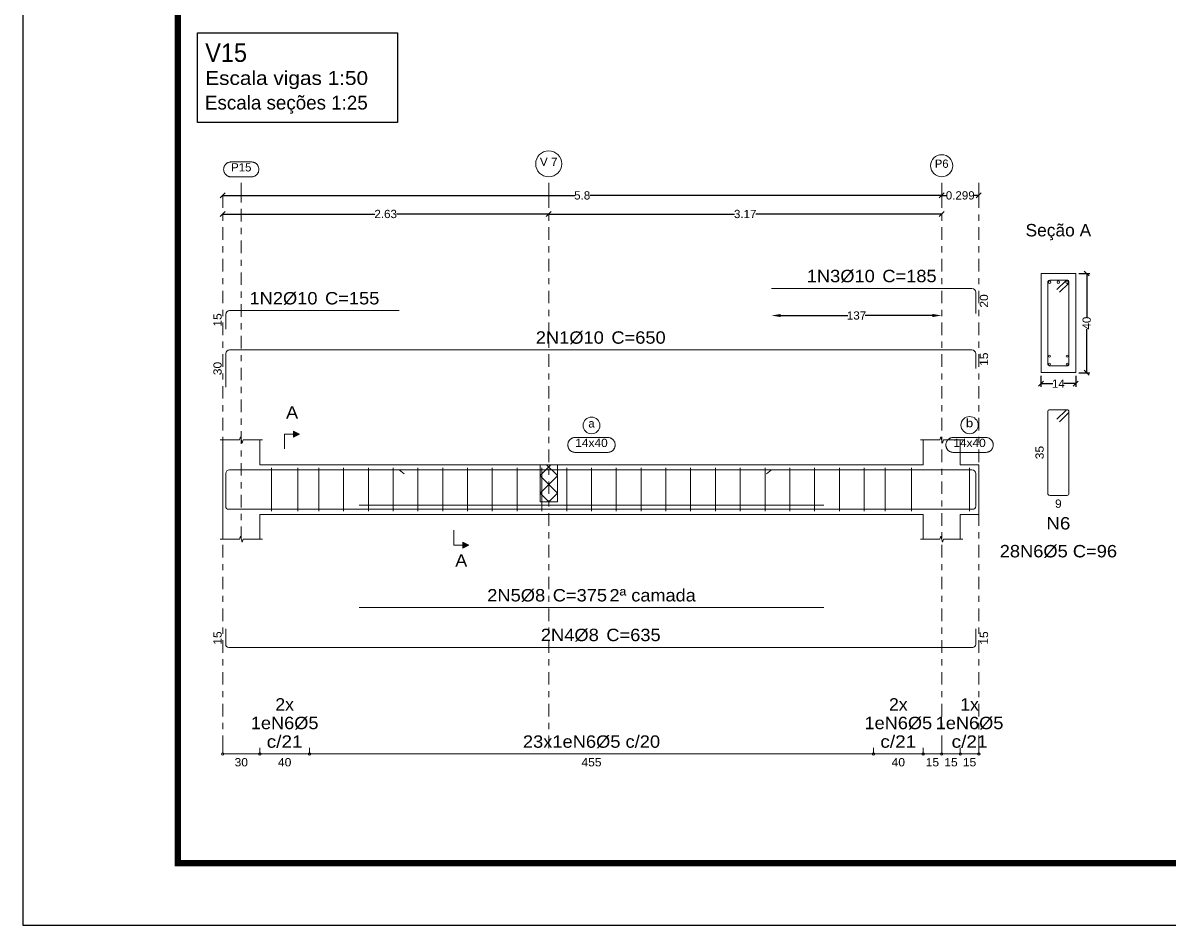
# Model space of a CAD drawing. Header units: centimetres. Extents: x 3194 to 3278, y -951 to -517.
# Drawn here: x 3194.32 to 3212.79, y -576.21 to -561.66 of the extents above; entities that cross this region are included whole.
import ezdxf
from ezdxf.enums import TextEntityAlignment as Align

# ---------------------------------------------------------------- set-up
doc = ezdxf.new("R2010")
doc.units = ezdxf.units.CM
doc.linetypes.add('CYPE_RAYAPUNTO', pattern=[0.4125, 0.2025, -0.105, 0, -0.105])
for name, color, linetype, lineweight in [('ARM_LONGITUDINAL_Ø10', 33, 'Continuous', 9), ('ARM_LONGITUDINAL_Ø8', 32, 'Continuous', 9), ('ARM_TRANSVERSAL_Ø5', 120, 'Continuous', 9), ('ELE_ARM_TRANS_TXT_EST', 7, 'Continuous', 9), ('ELE_CONT_NOS', 7, 'Continuous', 9), ('ELE_CONT_VIG_CONCRETO', 7, 'Continuous', 9), ('ELE_COT_COMPRIMENTO_PROJETADO', 8, 'Continuous', 0), ('ELE_COT_COT_ANCORAGENS', 8, 'Continuous', 0), ('ELE_COT_COT_ARM', 8, 'Continuous', 0), ('ELE_COT_COT_EST', 8, 'Continuous', 0), ('ELE_COT_COT_LIN_APOIOS', 8, 'CYPE_RAYAPUNTO', 0), ('ELE_COT_TEXTOS_ESTRIBOS', 8, 'Continuous', 0), ('ELE_REF_COT_LIN_AUX_COTA', 8, 'CYPE_RAYAPUNTO', 9), ('ELE_REF_LINHAS_MARCAS_PLANTA', 8, 'Continuous', 9), ('ELE_REF_MARCAS_PLANTA', 8, 'Continuous', 9), ('ELE_REF_REF_ESCALA', 3, 'Continuous', 9), ('ELE_REF_REF_NOME', 8, 'Continuous', 9), ('ELE_REF_REF_REFERENCIA', 8, 'Continuous', 9), ('ELE_REF_TEXTO_REF_NOME', 8, 'Continuous', 9), ('ELE_REF_TEXTO_REF_REFERENCIA', 8, 'Continuous', 9), ('POR_ARM_LONG_ARM_TEXTOS', 7, 'Continuous', 9), ('POR_ARM_LONG_TXT_COMP', 7, 'Continuous', 9), ('POR_ARM_LONG_TXT_IND_LAYER_ARM_LONG', 7, 'Continuous', 9), ('SEC_CONT_VIG_CONCRETO_CORTE', 7, 'Continuous', 9), ('SEC_COTAS_SEC_DIM_VIGA', 8, 'Continuous', 0), ('SEC_COTAS_TEXTOS_DETALHE_ESTRIBOS', 8, 'Continuous', 0), ('SEC_REF_TXT_NOMES', 2, 'Continuous', 9), ('SEC_REF_TXT_POSICOES_ARM_ESTRIBOS', 7, 'Continuous', 9)]:
    doc.layers.add(name, color=color, linetype=linetype, lineweight=lineweight)
doc.layers.add('ARQ-FOLHA', color=7, linetype='Continuous')
doc.layers.add('COTA CYPE', color=31, linetype='Continuous')
doc.styles.add('CYPETXT', font='arial.ttf', dxfattribs={"height": 0.2})
doc.styles.add('CYPETXT_0.2', font='arial.ttf', dxfattribs={"height": 0.133333})
doc.dimstyles.new('cype_arrow', dxfattribs={"dimtxt": 0.18, "dimasz": 0.15, "dimexe": 0.05, "dimexo": 0.05, "dimgap": 0, "dimtad": 0, "dimdec": 4, "dimzin": 0, "dimdsep": 46, "dimtxsty": 'CYPETXT_0.2', "dimcen": 0.09, "dimadec": 0, "dimazin": 0, "dimtfac": 1, "dimtdec": 4, "dimtofl": 0, "dimtmove": 2, "dimatfit": 3, "dimfxl": 1, "dimtolj": 1, "dimtzin": 0, "dimarcsym": 0})
doc.dimstyles.new('cype_oblique', dxfattribs={"dimtxt": 0.18, "dimasz": 0.18, "dimexe": 0.05, "dimexo": 0.05, "dimgap": 0, "dimtad": 0, "dimdec": 4, "dimzin": 0, "dimdsep": 46, "dimtxsty": 'CYPETXT_0.2', "dimblk": 'OBLIQUE', "dimtsz": 0.04, "dimcen": 0.09, "dimadec": 0, "dimazin": 0, "dimtfac": 1, "dimtdec": 4, "dimtofl": 0, "dimtmove": 2, "dimatfit": 3, "dimfxl": 1, "dimtolj": 1, "dimtzin": 0, "dimarcsym": 0})

# ---------------------------------------------------------------- blocks, each defined once
blk = doc.blocks.new('FOLHA A1')
at = {"layer": 'ARQ-FOLHA'}
for p, q in [((0, 0), (0, -594)), ((0, -594), (841, -594))]:
    blk.add_line(p, q, dxfattribs=at)
at = {"layer": 'ARQ-FOLHA', "const_width": 1}
blk.add_lwpolyline([(25, -10), (25, -584), (831, -584), (831, -10), (25, -10)], dxfattribs=at)
blk = doc.blocks.new('*D1287')
at = {"layer": 'Defpoints', "color": 0, "transparency": 16777216}
for p in [(3210.744, -567.303), (3211.304, -567.303), (3211.304, -567.48)]:
    blk.add_point(p, dxfattribs=at)
at = {"layer": 'SEC_COTAS_SEC_DIM_VIGA', "color": 0, "lineweight": -2, "transparency": 16777216}
for p, q in [((3210.744, -567.353), (3210.744, -567.53)), ((3211.304, -567.353), (3211.304, -567.53)), ((3210.704, -567.52), (3210.784, -567.44)), ((3210.744, -567.48), (3210.935, -567.48)), ((3211.304, -567.48), (3211.113, -567.48)), ((3211.264, -567.52), (3211.344, -567.44))]:
    blk.add_line(p, q, dxfattribs=at)
at = {"layer": 'SEC_COTAS_SEC_DIM_VIGA', "color": 0, "transparency": 16777216, "insert": (3211.024, -567.48), "char_height": 0.1333, "attachment_point": 5, "style": 'CYPETXT_0.2'}
blk.add_mtext('\\A1;14', dxfattribs=at)
blk = doc.blocks.new('_OBLIQUE')
at = {"color": 0, "linetype": 'ByBlock'}
blk.add_line((-0.5, -0.5), (0.5, 0.5), dxfattribs=at)
blk = doc.blocks.new('*D1288')
at = {"layer": 'Defpoints', "color": 0, "transparency": 16777216}
for p in [(3211.304, -565.703), (3211.481, -565.703), (3211.304, -567.303)]:
    blk.add_point(p, dxfattribs=at)
at = {"layer": 'SEC_COTAS_SEC_DIM_VIGA', "color": 0, "lineweight": -2, "transparency": 16777216}
for p, q in [((3211.354, -565.703), (3211.531, -565.703)), ((3211.521, -565.743), (3211.441, -565.663)), ((3211.481, -565.703), (3211.481, -566.405)), ((3211.481, -567.303), (3211.481, -566.601)), ((3211.354, -567.303), (3211.531, -567.303)), ((3211.521, -567.343), (3211.441, -567.263))]:
    blk.add_line(p, q, dxfattribs=at)
at = {"layer": 'SEC_COTAS_SEC_DIM_VIGA', "color": 0, "transparency": 16777216, "insert": (3211.481, -566.503), "char_height": 0.1333, "attachment_point": 5, "rotation": 90, "style": 'CYPETXT_0.2'}
blk.add_mtext('\\A1;40', dxfattribs=at)
blk = doc.blocks.new('*D1289')
at = {"layer": 'Defpoints', "color": 0, "transparency": 16777216}
for p in [(3197.542, -564.744), (3197.542, -564.744), (3202.802, -564.744)]:
    blk.add_point(p, dxfattribs=at)
at = {"layer": 'ELE_COT_COMPRIMENTO_PROJETADO', "color": 0, "lineweight": -2, "transparency": 16777216}
for p, q in [((3197.502, -564.784), (3197.582, -564.704)), ((3197.542, -564.744), (3199.998, -564.744)), ((3202.802, -564.744), (3200.346, -564.744)), ((3202.762, -564.784), (3202.842, -564.704))]:
    blk.add_line(p, q, dxfattribs=at)
at = {"layer": 'ELE_COT_COMPRIMENTO_PROJETADO', "color": 0, "transparency": 16777216, "insert": (3200.172, -564.744), "char_height": 0.1333, "attachment_point": 5, "style": 'CYPETXT_0.2'}
blk.add_mtext('\\A1;2.63', dxfattribs=at)
blk = doc.blocks.new('*D1290')
at = {"layer": 'Defpoints', "color": 0, "transparency": 16777216}
for p in [(3202.802, -564.744), (3202.802, -564.744), (3209.142, -564.744)]:
    blk.add_point(p, dxfattribs=at)
at = {"layer": 'ELE_COT_COMPRIMENTO_PROJETADO', "color": 0, "lineweight": -2, "transparency": 16777216}
for p, q in [((3202.762, -564.784), (3202.842, -564.704)), ((3202.802, -564.744), (3205.799, -564.744)), ((3209.142, -564.744), (3206.145, -564.744)), ((3209.102, -564.784), (3209.182, -564.704))]:
    blk.add_line(p, q, dxfattribs=at)
at = {"layer": 'ELE_COT_COMPRIMENTO_PROJETADO', "color": 0, "transparency": 16777216, "insert": (3205.972, -564.744), "char_height": 0.1333, "attachment_point": 5, "style": 'CYPETXT_0.2'}
blk.add_mtext('\\A1;3.17', dxfattribs=at)
blk = doc.blocks.new('*D1291')
at = {"layer": 'Defpoints', "color": 0, "transparency": 16777216}
for p in [(3197.542, -564.444), (3197.542, -564.444), (3209.142, -564.444)]:
    blk.add_point(p, dxfattribs=at)
at = {"layer": 'ELE_COT_COMPRIMENTO_PROJETADO', "color": 0, "lineweight": -2, "transparency": 16777216}
for p, q in [((3197.502, -564.484), (3197.582, -564.404)), ((3209.102, -564.484), (3209.182, -564.404)), ((3197.542, -564.444), (3203.221, -564.444)), ((3209.142, -564.444), (3203.464, -564.444))]:
    blk.add_line(p, q, dxfattribs=at)
at = {"layer": 'ELE_COT_COMPRIMENTO_PROJETADO', "color": 0, "transparency": 16777216, "insert": (3203.342, -564.444), "char_height": 0.1333, "attachment_point": 5, "style": 'CYPETXT_0.2'}
blk.add_mtext('\\A1;5.8', dxfattribs=at)
blk = doc.blocks.new('*D1292')
at = {"layer": 'Defpoints', "color": 0, "transparency": 16777216}
for p in [(3209.142, -564.444), (3209.142, -564.444), (3209.74, -564.444)]:
    blk.add_point(p, dxfattribs=at)
at = {"layer": 'ELE_COT_COMPRIMENTO_PROJETADO', "color": 0, "lineweight": -2, "transparency": 16777216}
for p, q in [((3209.102, -564.484), (3209.182, -564.404)), ((3209.7, -564.484), (3209.78, -564.404)), ((3209.142, -564.444), (3209.216, -564.444)), ((3209.74, -564.444), (3209.666, -564.444))]:
    blk.add_line(p, q, dxfattribs=at)
at = {"layer": 'ELE_COT_COMPRIMENTO_PROJETADO', "color": 0, "transparency": 16777216, "insert": (3209.441, -564.444), "char_height": 0.1333, "attachment_point": 5, "style": 'CYPETXT_0.2'}
blk.add_mtext('\\A1;0.299', dxfattribs=at)
blk = doc.blocks.new('*D1293')
at = {"layer": 'Defpoints', "color": 0, "transparency": 16777216}
for p in [(3206.395, -566.381), (3209.142, -566.381), (3209.142, -566.381)]:
    blk.add_point(p, dxfattribs=at)
at = {"layer": 'ELE_COT_COT_ARM', "color": 0, "lineweight": -2, "transparency": 16777216}
for p, q in [((3206.545, -566.381), (3207.627, -566.381)), ((3208.992, -566.381), (3207.909, -566.381))]:
    blk.add_line(p, q, dxfattribs=at)
at = {"layer": 'ELE_COT_COT_ARM', "color": 0, "transparency": 16777216}
for points in [[(3206.545, -566.356), (3206.545, -566.406), (3206.395, -566.381)], [(3208.992, -566.356), (3208.992, -566.406), (3209.142, -566.381)]]:
    blk.add_solid(points, dxfattribs=at)
at = {"layer": 'ELE_COT_COT_ARM', "color": 0, "transparency": 16777216, "insert": (3207.768, -566.381), "char_height": 0.1333, "attachment_point": 5, "style": 'CYPETXT_0.2'}
blk.add_mtext('\\A1;137', dxfattribs=at)

msp = doc.modelspace()

# ---------------------------------------------------------------- hatches: boundary and pattern name
at = {"layer": 'ELE_REF_LINHAS_MARCAS_PLANTA'}
for points in [[(3198.68615, -568.34142), (3198.68615, -568.24542), (3198.78215, -568.29342)], [(3201.41515, -570.03542), (3201.41515, -570.13142), (3201.51115, -570.08342)]]:
    msp.add_hatch(color=256, dxfattribs=at).paths.add_polyline_path(points)

# ---------------------------------------------------------------- linework, layer by layer
at = {"layer": 'ARM_LONGITUDINAL_Ø10'}
for p, q in [((3200.39215, -568.87042), (3200.46999, -568.9332)), ((3206.39465, -568.87042), (3206.31585, -568.93199))]:
    msp.add_line(p, q, dxfattribs=at)
for points in [[(3206.39465, -565.94393), (3209.63015, -565.94393), (3209.65311, -565.9485), (3209.67257, -565.96151), (3209.68558, -565.98097), (3209.69015, -566.00393), (3209.69015, -566.34843)], [(3197.59215, -566.60227), (3197.59215, -566.36227), (3197.59671, -566.33931), (3197.60972, -566.31985), (3197.62919, -566.30684), (3197.65215, -566.30227), (3200.39215, -566.30227)], [(3197.59215, -567.53584), (3197.59215, -566.99584), (3197.59671, -566.97288), (3197.60972, -566.95342), (3197.62919, -566.94041), (3197.65215, -566.93584), (3209.63015, -566.93584), (3209.65311, -566.94041), (3209.67257, -566.95342), (3209.68558, -566.97288), (3209.69015, -566.99584), (3209.69015, -567.23584)], [(3197.59215, -569.47042), (3197.59215, -568.93042), (3197.59671, -568.90746), (3197.60972, -568.88799), (3197.62919, -568.87499), (3197.65215, -568.87042), (3209.63015, -568.87042), (3209.65311, -568.87499), (3209.67257, -568.88799), (3209.68558, -568.90746), (3209.69015, -568.93042), (3209.69015, -569.17042)], [(3197.59215, -569.17042), (3197.59215, -568.93042), (3197.59671, -568.90746), (3197.60972, -568.88799), (3197.62919, -568.87499), (3197.65215, -568.87042), (3200.39215, -568.87042)], [(3206.39465, -568.87042), (3209.63015, -568.87042), (3209.65311, -568.87499), (3209.67257, -568.88799), (3209.68558, -568.90746), (3209.69015, -568.93042), (3209.69015, -569.27492)]]:
    msp.add_lwpolyline(points, dxfattribs=at)
for centre in [(3210.88416, -565.84262), (3211.02416, -565.84262), (3211.16416, -565.84262)]:
    msp.add_circle(centre, 0.02, dxfattribs=at)
at = {"layer": 'ARM_LONGITUDINAL_Ø8'}
for points in [[(3209.69015, -569.20642), (3209.69015, -569.45842), (3209.68649, -569.47679), (3209.67609, -569.49236), (3209.66052, -569.50277), (3209.64215, -569.50642), (3197.64015, -569.50642), (3197.62178, -569.50277), (3197.60621, -569.49236), (3197.5958, -569.47679), (3197.59215, -569.45842), (3197.59215, -569.20642)], [(3199.74215, -569.44042), (3207.24215, -569.44042)], [(3199.74215, -571.093), (3207.24215, -571.093)], [(3209.69015, -571.433), (3209.69015, -571.685), (3209.68649, -571.70336), (3209.67609, -571.71894), (3209.66052, -571.72934), (3209.64215, -571.733), (3197.64015, -571.733), (3197.62178, -571.72934), (3197.60621, -571.71894), (3197.5958, -571.70336), (3197.59215, -571.685), (3197.59215, -571.433)]]:
    msp.add_lwpolyline(points, dxfattribs=at)
for centre in [(3210.88016, -567.03462), (3210.88016, -567.16662), (3211.16816, -567.03462), (3211.16816, -567.16662)]:
    msp.add_circle(centre, 0.016, dxfattribs=at)
at = {"layer": 'ARM_TRANSVERSAL_Ø5'}
for p, q in [((3198.33215, -568.83842), (3198.33215, -569.53842)), ((3198.75215, -568.83842), (3198.75215, -569.53842)), ((3199.09215, -568.83842), (3199.09215, -569.53842)), ((3199.49215, -568.83842), (3199.49215, -569.53842)), ((3199.89215, -568.83842), (3199.89215, -569.53842)), ((3200.29215, -568.83842), (3200.29215, -569.53842)), ((3200.69215, -568.83842), (3200.69215, -569.53842)), ((3201.09215, -568.83842), (3201.09215, -569.53842)), ((3201.49215, -568.83842), (3201.49215, -569.53842)), ((3201.89215, -568.83842), (3201.89215, -569.53842)), ((3202.29215, -568.83842), (3202.29215, -569.53842)), ((3202.69215, -568.83842), (3202.69215, -569.53842)), ((3203.09215, -568.83842), (3203.09215, -569.53842)), ((3203.49215, -568.83842), (3203.49215, -569.53842)), ((3203.89215, -568.83842), (3203.89215, -569.53842)), ((3204.29215, -568.83842), (3204.29215, -569.53842)), ((3204.69215, -568.83842), (3204.69215, -569.53842)), ((3205.09215, -568.83842), (3205.09215, -569.53842)), ((3205.49215, -568.83842), (3205.49215, -569.53842)), ((3205.89215, -568.83842), (3205.89215, -569.53842)), ((3206.29215, -568.83842), (3206.29215, -569.53842)), ((3206.69215, -568.83842), (3206.69215, -569.53842)), ((3207.09215, -568.83842), (3207.09215, -569.53842)), ((3207.49215, -568.83842), (3207.49215, -569.53842)), ((3207.89215, -568.83842), (3207.89215, -569.53842)), ((3208.23215, -568.83842), (3208.23215, -569.53842)), ((3208.65215, -568.83842), (3208.65215, -569.53842)), ((3209.59115, -568.83842), (3209.59115, -569.53842))]:
    msp.add_line(p, q, dxfattribs=at)
for points in [[(3211.04396, -566.00526), (3211.18538, -565.86384), (3211.18911, -565.85929), (3211.19188, -565.8541), (3211.19359, -565.84848), (3211.19416, -565.84262), (3211.19359, -565.83677), (3211.19188, -565.83114), (3211.18911, -565.82596), (3211.18538, -565.82141), (3211.18083, -565.81768), (3211.17564, -565.81491), (3211.17002, -565.8132), (3211.16416, -565.81262), (3210.88416, -565.81262), (3210.87268, -565.81491), (3210.86295, -565.82141), (3210.85645, -565.83114), (3210.85416, -565.84262), (3210.85416, -567.16262), (3210.85645, -567.1741), (3210.86295, -567.18384), (3210.87268, -567.19034), (3210.88416, -567.19262), (3211.16416, -567.19262), (3211.17564, -567.19034), (3211.18538, -567.18384), (3211.19188, -567.1741), (3211.19416, -567.16262), (3211.19416, -565.84262), (3211.19359, -565.83677), (3211.19188, -565.83114), (3211.18911, -565.82596), (3211.18538, -565.82141), (3211.18083, -565.81768), (3211.17564, -565.81491), (3211.17002, -565.8132), (3211.16416, -565.81262), (3211.15947, -565.81299), (3211.15489, -565.81409), (3211.15054, -565.81589), (3211.14653, -565.81835), (3211.14295, -565.82141), (3211.00153, -565.96283)], [(3211.04396, -568.09459), (3211.18538, -567.95317), (3211.18911, -567.94862), (3211.19188, -567.94344), (3211.19359, -567.93781), (3211.19416, -567.93196), (3211.19359, -567.9261), (3211.19188, -567.92048), (3211.18911, -567.91529), (3211.18538, -567.91074), (3211.18083, -567.90701), (3211.17564, -567.90424), (3211.17002, -567.90253), (3211.16416, -567.90196), (3210.88416, -567.90196), (3210.87268, -567.90424), (3210.86295, -567.91074), (3210.85645, -567.92048), (3210.85416, -567.93196), (3210.85416, -569.25196), (3210.85645, -569.26344), (3210.86295, -569.27317), (3210.87268, -569.27967), (3210.88416, -569.28196), (3211.16416, -569.28196), (3211.17564, -569.27967), (3211.18538, -569.27317), (3211.19188, -569.26344), (3211.19416, -569.25196), (3211.19416, -567.93196), (3211.19359, -567.9261), (3211.19188, -567.92048), (3211.18911, -567.91529), (3211.18538, -567.91074), (3211.18083, -567.90701), (3211.17564, -567.90424), (3211.17002, -567.90253), (3211.16416, -567.90196), (3211.15947, -567.90233), (3211.15489, -567.90342), (3211.15054, -567.90523), (3211.14653, -567.90769), (3211.14295, -567.91074), (3211.00153, -568.05216)]]:
    msp.add_lwpolyline(points, dxfattribs=at)
at = {"layer": 'COTA CYPE'}
msp.add_lwpolyline([(3197.13585, -561.8236), (3200.36225, -561.8236), (3200.36225, -563.26707), (3197.13585, -563.26707)], close=True, dxfattribs=at)
at = {"layer": 'ELE_CONT_NOS'}
for p, q in [((3197.54215, -568.78842), (3197.54215, -568.38842)), ((3198.14215, -568.78842), (3198.14215, -568.38842)), ((3208.84215, -568.78842), (3208.84215, -568.38842)), ((3209.44215, -568.78842), (3209.44215, -568.38842)), ((3197.54215, -569.58842), (3197.54215, -569.98842)), ((3198.14215, -569.58842), (3198.14215, -569.98842)), ((3208.84215, -569.58842), (3208.84215, -569.98842)), ((3209.44215, -569.58842), (3209.44215, -569.98842))]:
    msp.add_line(p, q, dxfattribs=at)
at = {"layer": 'ELE_CONT_NOS', "lineweight": 0}
for p, q in [((3202.66215, -568.96273), (3202.83646, -568.78842)), ((3202.94215, -568.96273), (3202.76783, -568.78842)), ((3202.66215, -569.24558), (3202.94215, -568.96558)), ((3202.94215, -569.24558), (3202.66215, -568.96558)), ((3202.80215, -569.38842), (3202.66215, -569.24842)), ((3202.80215, -569.38842), (3202.94215, -569.24842))]:
    msp.add_line(p, q, dxfattribs=at)
at = {"layer": 'ELE_CONT_NOS'}
for points in [[(3197.50215, -568.38842), (3197.81215, -568.38842), (3197.82715, -568.33842), (3197.85715, -568.43842), (3197.87215, -568.38842), (3198.18215, -568.38842)], [(3208.80215, -568.38842), (3209.11215, -568.38842), (3209.12715, -568.33842), (3209.15715, -568.43842), (3209.17215, -568.38842), (3209.48215, -568.38842)], [(3197.54215, -568.78842), (3197.54215, -569.58842)], [(3197.50215, -569.98842), (3197.81215, -569.98842), (3197.82715, -569.93842), (3197.85715, -570.03842), (3197.87215, -569.98842), (3198.18215, -569.98842)], [(3208.80215, -569.98842), (3209.11215, -569.98842), (3209.12715, -569.93842), (3209.15715, -570.03842), (3209.17215, -569.98842), (3209.48215, -569.98842)]]:
    msp.add_lwpolyline(points, dxfattribs=at)
at = {"layer": 'ELE_CONT_NOS', "lineweight": 0}
msp.add_lwpolyline([(3202.66215, -568.78842), (3202.66215, -569.38842), (3202.94215, -569.38842), (3202.94215, -568.78842), (3202.66215, -568.78842)], close=True, dxfattribs=at)
at = {"layer": 'ELE_CONT_VIG_CONCRETO'}
for p, q in [((3198.14215, -568.78842), (3202.80215, -568.78842)), ((3202.80215, -568.78842), (3208.84215, -568.78842)), ((3209.44215, -568.78842), (3209.74015, -568.78842)), ((3198.14215, -569.58842), (3202.80215, -569.58842)), ((3202.80215, -569.58842), (3208.84215, -569.58842))]:
    msp.add_line(p, q, dxfattribs=at)
msp.add_lwpolyline([(3209.44215, -569.58842), (3209.74015, -569.58842), (3209.74015, -568.78842)], dxfattribs=at)
at = {"layer": 'ELE_COT_COT_EST'}
for p, q in [((3197.54215, -573.453), (3197.54215, -573.353)), ((3198.14215, -573.453), (3198.14215, -573.353)), ((3198.94215, -573.453), (3198.94215, -573.353)), ((3208.04215, -573.453), (3208.04215, -573.353)), ((3208.84215, -573.453), (3208.84215, -573.353)), ((3209.14215, -573.453), (3209.14215, -573.353)), ((3209.44215, -573.453), (3209.44215, -573.353))]:
    msp.add_line(p, q, dxfattribs=at)
for points in [[(3197.54215, -573.453), (3198.14215, -573.453), (3198.14215, -573.353)], [(3198.14215, -573.453), (3198.94215, -573.453), (3198.94215, -573.353)], [(3198.94215, -573.453), (3208.04215, -573.453), (3208.04215, -573.353)], [(3208.04215, -573.453), (3208.84215, -573.453), (3208.84215, -573.353)], [(3208.84215, -573.453), (3209.14215, -573.453), (3209.14215, -573.353)], [(3209.14215, -573.453), (3209.44215, -573.453), (3209.44215, -573.353)], [(3209.44215, -573.453), (3209.74015, -573.453), (3209.74015, -573.353)]]:
    msp.add_lwpolyline(points, dxfattribs=at)
for centre in [(3197.54215, -573.453), (3198.14215, -573.453), (3198.14215, -573.453), (3198.94215, -573.453), (3198.94215, -573.453), (3208.04215, -573.453), (3208.04215, -573.453), (3208.84215, -573.453), (3208.84215, -573.453), (3209.14215, -573.453), (3209.14215, -573.453), (3209.44215, -573.453), (3209.44215, -573.453), (3209.74015, -573.453)]:
    msp.add_circle(centre, 0.02, dxfattribs=at)
at = {"layer": 'ELE_COT_COT_LIN_APOIOS'}
for p, q in [((3197.54215, -564.44393), (3197.54215, -573.453)), ((3197.54215, -564.44393), (3197.54215, -573.453)), ((3202.80215, -564.44393), (3202.80215, -573.453)), ((3209.14215, -564.44393), (3209.14215, -573.453)), ((3209.14215, -564.44393), (3209.14215, -573.453)), ((3209.74015, -564.44393), (3209.74015, -573.453))]:
    msp.add_line(p, q, dxfattribs=at)
at = {"layer": 'ELE_REF_COT_LIN_AUX_COTA'}
for p, q in [((3197.84215, -564.44393), (3197.84215, -564.14393)), ((3202.80215, -564.44393), (3202.80215, -564.14393)), ((3209.14215, -564.44393), (3209.14215, -564.14393)), ((3209.74015, -564.44393), (3209.74015, -564.14393)), ((3197.84215, -569.98842), (3197.84215, -564.44393))]:
    msp.add_line(p, q, dxfattribs=at)
at = {"layer": 'ELE_REF_LINHAS_MARCAS_PLANTA'}
for p, q in [((3198.54215, -568.29342), (3198.54215, -568.53342)), ((3198.54215, -568.29342), (3198.68615, -568.29342)), ((3201.27115, -570.08342), (3201.27115, -569.84342)), ((3201.27115, -570.08342), (3201.41515, -570.08342))]:
    msp.add_line(p, q, dxfattribs=at)
for points in [[(3198.68615, -568.34142), (3198.68615, -568.24542), (3198.78215, -568.29342)], [(3201.41515, -570.03542), (3201.41515, -570.13142), (3201.51115, -570.08342)]]:
    msp.add_lwpolyline(points, close=True, dxfattribs=at)
at = {"layer": 'ELE_REF_REF_NOME'}
for points in [[(3203.75415, -568.34842), (3203.76216, -568.34869), (3203.77014, -568.34949), (3203.77805, -568.35083), (3203.78585, -568.35268), (3203.79351, -568.35506), (3203.80099, -568.35794), (3203.80827, -568.36132), (3203.8153, -568.36517), (3203.82206, -568.36949), (3203.82852, -568.37425), (3203.83464, -568.37942), (3203.84041, -568.385), (3203.84579, -568.39095), (3203.85076, -568.39724), (3203.85529, -568.40385), (3203.85938, -568.41075), (3203.863, -568.41791), (3203.86613, -568.42529), (3203.86876, -568.43287), (3203.87088, -568.4406), (3203.87248, -568.44846), (3203.87354, -568.45641), (3203.87408, -568.46441), (3203.87408, -568.47243), (3203.87354, -568.48043), (3203.87248, -568.48838), (3203.87088, -568.49624), (3203.86876, -568.50397), (3203.86613, -568.51155), (3203.863, -568.51893), (3203.85938, -568.52609), (3203.85529, -568.53299), (3203.85076, -568.5396), (3203.84579, -568.5459), (3203.84041, -568.55184), (3203.83464, -568.55742), (3203.82852, -568.5626), (3203.82206, -568.56735), (3203.8153, -568.57167), (3203.80827, -568.57552), (3203.80099, -568.5789), (3203.79351, -568.58178), (3203.78585, -568.58416), (3203.77805, -568.58602), (3203.77014, -568.58735), (3203.76216, -568.58815), (3203.75415, -568.58842), (3203.23015, -568.58842), (3203.22213, -568.58815), (3203.21415, -568.58735), (3203.20625, -568.58602), (3203.19844, -568.58416), (3203.19078, -568.58178), (3203.1833, -568.5789), (3203.17603, -568.57552), (3203.16899, -568.57167), (3203.16223, -568.56735), (3203.15578, -568.5626), (3203.14965, -568.55742), (3203.14389, -568.55184), (3203.13851, -568.5459), (3203.13354, -568.5396), (3203.129, -568.53299), (3203.12491, -568.52609), (3203.1213, -568.51893), (3203.11817, -568.51155), (3203.11554, -568.50397), (3203.11342, -568.49624), (3203.11182, -568.48838), (3203.11075, -568.48043), (3203.11021, -568.47243), (3203.11021, -568.46441), (3203.11075, -568.45641), (3203.11182, -568.44846), (3203.11342, -568.4406), (3203.11554, -568.43287), (3203.11817, -568.42529), (3203.1213, -568.41791), (3203.12491, -568.41075), (3203.129, -568.40385), (3203.13354, -568.39724), (3203.13851, -568.39095), (3203.14389, -568.385), (3203.14965, -568.37942), (3203.15578, -568.37425), (3203.16223, -568.36949), (3203.16899, -568.36517), (3203.17603, -568.36132), (3203.1833, -568.35794), (3203.19078, -568.35506), (3203.19844, -568.35268), (3203.20625, -568.35083), (3203.21415, -568.34949), (3203.22213, -568.34869), (3203.23015, -568.34842), (3203.75415, -568.34842)], [(3209.85315, -568.34842), (3209.86116, -568.34869), (3209.86914, -568.34949), (3209.87705, -568.35083), (3209.88485, -568.35268), (3209.89251, -568.35506), (3209.89999, -568.35794), (3209.90727, -568.36132), (3209.9143, -568.36517), (3209.92106, -568.36949), (3209.92752, -568.37425), (3209.93364, -568.37942), (3209.93941, -568.385), (3209.94479, -568.39095), (3209.94976, -568.39724), (3209.95429, -568.40385), (3209.95838, -568.41075), (3209.962, -568.41791), (3209.96513, -568.42529), (3209.96776, -568.43287), (3209.96988, -568.4406), (3209.97148, -568.44846), (3209.97254, -568.45641), (3209.97308, -568.46441), (3209.97308, -568.47243), (3209.97254, -568.48043), (3209.97148, -568.48838), (3209.96988, -568.49624), (3209.96776, -568.50397), (3209.96513, -568.51155), (3209.962, -568.51893), (3209.95838, -568.52609), (3209.95429, -568.53299), (3209.94976, -568.5396), (3209.94479, -568.5459), (3209.93941, -568.55184), (3209.93364, -568.55742), (3209.92752, -568.5626), (3209.92106, -568.56735), (3209.9143, -568.57167), (3209.90727, -568.57552), (3209.89999, -568.5789), (3209.89251, -568.58178), (3209.88485, -568.58416), (3209.87705, -568.58602), (3209.86914, -568.58735), (3209.86116, -568.58815), (3209.85315, -568.58842), (3209.32915, -568.58842), (3209.32113, -568.58815), (3209.31315, -568.58735), (3209.30525, -568.58602), (3209.29744, -568.58416), (3209.28978, -568.58178), (3209.2823, -568.5789), (3209.27503, -568.57552), (3209.26799, -568.57167), (3209.26123, -568.56735), (3209.25478, -568.5626), (3209.24865, -568.55742), (3209.24289, -568.55184), (3209.23751, -568.5459), (3209.23254, -568.5396), (3209.228, -568.53299), (3209.22391, -568.52609), (3209.2203, -568.51893), (3209.21717, -568.51155), (3209.21454, -568.50397), (3209.21242, -568.49624), (3209.21082, -568.48838), (3209.20975, -568.48043), (3209.20921, -568.47243), (3209.20921, -568.46441), (3209.20975, -568.45641), (3209.21082, -568.44846), (3209.21242, -568.4406), (3209.21454, -568.43287), (3209.21717, -568.42529), (3209.2203, -568.41791), (3209.22391, -568.41075), (3209.228, -568.40385), (3209.23254, -568.39724), (3209.23751, -568.39095), (3209.24289, -568.385), (3209.24865, -568.37942), (3209.25478, -568.37425), (3209.26123, -568.36949), (3209.26799, -568.36517), (3209.27503, -568.36132), (3209.2823, -568.35794), (3209.28978, -568.35506), (3209.29744, -568.35268), (3209.30525, -568.35083), (3209.31315, -568.34949), (3209.32113, -568.34869), (3209.32915, -568.34842), (3209.85315, -568.34842)]]:
    msp.add_lwpolyline(points, close=True, dxfattribs=at)
for centre, radius in [((3203.49215, -568.15372), 0.13471), ((3209.59115, -568.14909), 0.13933)]:
    msp.add_circle(centre, radius, dxfattribs=at)
at = {"layer": 'ELE_REF_REF_REFERENCIA'}
msp.add_lwpolyline([(3198.00615, -563.90393), (3198.01416, -563.9042), (3198.02214, -563.905), (3198.03005, -563.90634), (3198.03785, -563.9082), (3198.04551, -563.91057), (3198.05299, -563.91345), (3198.06027, -563.91683), (3198.0673, -563.92068), (3198.07406, -563.925), (3198.08052, -563.92976), (3198.08664, -563.93493), (3198.09241, -563.94051), (3198.09779, -563.94646), (3198.10276, -563.95275), (3198.10729, -563.95936), (3198.11138, -563.96626), (3198.115, -563.97342), (3198.11813, -563.9808), (3198.12076, -563.98838), (3198.12288, -563.99611), (3198.12448, -564.00397), (3198.12554, -564.01192), (3198.12608, -564.01992), (3198.12608, -564.02794), (3198.12554, -564.03594), (3198.12448, -564.04389), (3198.12288, -564.05175), (3198.12076, -564.05949), (3198.11813, -564.06706), (3198.115, -564.07444), (3198.11138, -564.0816), (3198.10729, -564.0885), (3198.10276, -564.09511), (3198.09779, -564.10141), (3198.09241, -564.10736), (3198.08664, -564.11293), (3198.08052, -564.11811), (3198.07406, -564.12287), (3198.0673, -564.12718), (3198.06027, -564.13103), (3198.05299, -564.13441), (3198.04551, -564.13729), (3198.03785, -564.13967), (3198.03005, -564.14153), (3198.02214, -564.14286), (3198.01416, -564.14366), (3198.00615, -564.14393), (3197.67815, -564.14393), (3197.67013, -564.14366), (3197.66215, -564.14286), (3197.65425, -564.14153), (3197.64644, -564.13967), (3197.63878, -564.13729), (3197.6313, -564.13441), (3197.62403, -564.13103), (3197.61699, -564.12718), (3197.61023, -564.12287), (3197.60378, -564.11811), (3197.59765, -564.11293), (3197.59189, -564.10736), (3197.58651, -564.10141), (3197.58154, -564.09511), (3197.577, -564.0885), (3197.57291, -564.0816), (3197.5693, -564.07444), (3197.56617, -564.06706), (3197.56354, -564.05949), (3197.56142, -564.05175), (3197.55982, -564.04389), (3197.55875, -564.03594), (3197.55821, -564.02794), (3197.55821, -564.01992), (3197.55875, -564.01192), (3197.55982, -564.00397), (3197.56142, -563.99611), (3197.56354, -563.98838), (3197.56617, -563.9808), (3197.5693, -563.97342), (3197.57291, -563.96626), (3197.577, -563.95936), (3197.58154, -563.95275), (3197.58651, -563.94646), (3197.59189, -563.94051), (3197.59765, -563.93493), (3197.60378, -563.92976), (3197.61023, -563.925), (3197.61699, -563.92068), (3197.62403, -563.91683), (3197.6313, -563.91345), (3197.63878, -563.91057), (3197.64644, -563.9082), (3197.65425, -563.90634), (3197.66215, -563.905), (3197.67013, -563.9042), (3197.67815, -563.90393), (3198.00615, -563.90393)], close=True, dxfattribs=at)
for centre, radius in [((3202.80215, -563.93454), 0.2094), ((3209.14215, -563.96554), 0.17839)]:
    msp.add_circle(centre, radius, dxfattribs=at)
at = {"layer": 'SEC_CONT_VIG_CONCRETO_CORTE'}
msp.add_lwpolyline([(3211.30416, -565.70262), (3210.74416, -565.70262), (3210.74416, -567.30262), (3211.30416, -567.30262), (3211.30416, -565.70262)], close=True, dxfattribs=at)

# ---------------------------------------------------------------- block references
at = {"layer": 'ARQ-FOLHA', "xscale": 0.1, "yscale": 0.1, "zscale": 0.1}
msp.add_blockref('FOLHA A1', (3194.3194, -516.813), dxfattribs=at)

# ---------------------------------------------------------------- texts
at = {"layer": 'COTA CYPE', "style": 'CYPETXT', "width": 0.911221}
msp.add_text('V15', height=0.297399, dxfattribs=at).set_placement((3197.26125, -562.29037), (3197.93486, -562.29037), align=Align.FIT)
at = {"layer": 'ELE_ARM_TRANS_TXT_EST', "style": 'CYPETXT'}
for s, width, p, p2 in [('2x', 1.016644, (3198.39215, -572.753), (3198.69215, -572.753)), ('2x', 1.016644, (3208.29215, -572.753), (3208.59215, -572.753)), ('1x', 1.016644, (3209.44115, -572.753), (3209.74115, -572.753)), ('1eN6%%c5', 1.049339, (3197.99615, -573.053), (3199.08815, -573.053)), ('1eN6%%c5', 1.049339, (3207.89615, -573.053), (3208.98815, -573.053)), ('1eN6%%c5', 1.049339, (3209.04515, -573.053), (3210.13715, -573.053)), ('c/21', 1.096376, (3198.25265, -573.353), (3198.83165, -573.353)), ('23x1eN6%%c5 c/20', 1.055863, (3202.38515, -573.353), (3204.59915, -573.353)), ('c/21', 1.096376, (3208.15265, -573.353), (3208.73165, -573.353)), ('c/21', 1.096376, (3209.30165, -573.353), (3209.88065, -573.353))]:
    msp.add_text(s, height=0.2, dxfattribs=dict(at, width=width)).set_placement(p, p2, align=Align.FIT)
at = {"layer": 'ELE_COT_COT_ANCORAGENS', "style": 'CYPETXT', "width": 1.042546}
for s, p, p2 in [('20', (3209.89015, -566.25418), (3209.89015, -566.03818)), ('15', (3197.52548, -566.56027), (3197.52548, -566.34427)), ('15', (3209.89015, -567.19384), (3209.89015, -566.97784)), ('30', (3197.52548, -567.34384), (3197.52548, -567.12784)), ('15', (3197.52548, -571.691), (3197.52548, -571.475)), ('15', (3209.89015, -571.691), (3209.89015, -571.475))]:
    msp.add_text(s, height=0.133333, rotation=90, dxfattribs=at).set_placement(p, p2, align=Align.FIT)
at = {"layer": 'ELE_COT_TEXTOS_ESTRIBOS', "style": 'CYPETXT', "width": 1.042546}
for s, p, p2 in [('30', (3197.73415, -573.653), (3197.95015, -573.653)), ('40', (3198.43415, -573.653), (3198.65015, -573.653)), ('455', (3203.33015, -573.653), (3203.65415, -573.653)), ('40', (3208.33415, -573.653), (3208.55015, -573.653)), ('15', (3208.88415, -573.653), (3209.10015, -573.653)), ('15', (3209.18415, -573.653), (3209.40015, -573.653)), ('15', (3209.48315, -573.653), (3209.69915, -573.653))]:
    msp.add_text(s, height=0.133333, dxfattribs=at).set_placement(p, p2, align=Align.FIT)
at = {"layer": 'ELE_REF_MARCAS_PLANTA', "style": 'CYPETXT', "width": 1.044083}
for p, p2 in [((3198.56465, -568.04342), (3198.75965, -568.04342)), ((3201.29365, -570.43342), (3201.48865, -570.43342))]:
    msp.add_text('A', height=0.2, dxfattribs=at).set_placement(p, p2, align=Align.FIT)
at = {"layer": 'ELE_REF_REF_ESCALA', "style": 'CYPETXT'}
for s, width, p, p2 in [('Escala vigas 1:50', 1.075389, (3197.26125, -562.66212), (3199.88766, -562.66212)), ('Escala seções 1:25', 0.971968, (3197.25638, -563.05823), (3199.88279, -563.05823))]:
    msp.add_text(s, height=0.2230494, dxfattribs=dict(at, width=width)).set_placement(p, p2, align=Align.FIT)
at = {"layer": 'ELE_REF_TEXTO_REF_NOME', "style": 'CYPETXT'}
for s, height, width, p, p2 in [('a', 0.13333, 0.984627, (3203.44115, -568.18705), (3203.54315, -568.18705)), ('b', 0.13333, 1.139078, (3209.53215, -568.18243), (3209.65015, -568.18243)), ('14x40', 0.133333, 1.032505, (3203.23015, -568.50175), (3203.75415, -568.50175)), ('14x40', 0.133333, 1.032505, (3209.32915, -568.50175), (3209.85315, -568.50175))]:
    msp.add_text(s, height=height, dxfattribs=dict(at, width=width)).set_placement(p, p2, align=Align.FIT)
at = {"layer": 'ELE_REF_TEXTO_REF_REFERENCIA', "style": 'CYPETXT'}
for s, width, p, p2 in [('V 7', 1.022957, (3202.65915, -563.96787), (3202.94515, -563.96787)), ('P15', 0.989671, (3197.67815, -564.05727), (3198.00615, -564.05727)), ('P6', 0.965629, (3209.03215, -563.99887), (3209.25215, -563.99887))]:
    msp.add_text(s, height=0.133333, dxfattribs=dict(at, width=width)).set_placement(p, p2, align=Align.FIT)
at = {"layer": 'POR_ARM_LONG_ARM_TEXTOS', "style": 'CYPETXT'}
for s, width, p, p2 in [('1N3%%c10', 1.055105, (3206.9649, -565.84393), (3208.0629, -565.84393)), ('1N2%%c10', 1.055105, (3197.97465, -566.20227), (3199.07265, -566.20227)), ('2N1%%c10', 1.055105, (3202.59365, -566.83584), (3203.69165, -566.83584)), ('2N5%%c8', 1.057309, (3201.80965, -570.993), (3202.74565, -570.993)), ('2N4%%c8', 1.057309, (3202.67465, -571.633), (3203.61065, -571.633))]:
    msp.add_text(s, height=0.2, dxfattribs=dict(at, width=width)).set_placement(p, p2, align=Align.FIT)
at = {"layer": 'POR_ARM_LONG_TXT_COMP', "style": 'CYPETXT', "width": 1.053117}
for s, p, p2 in [(' C=185', (3208.1029, -565.84393), (3209.0599, -565.84393)), (' C=155', (3199.11265, -566.20227), (3200.06965, -566.20227)), (' C=650', (3203.73165, -566.83584), (3204.68865, -566.83584)), (' C=375', (3202.78565, -570.993), (3203.74265, -570.993)), (' C=635', (3203.65065, -571.633), (3204.60765, -571.633))]:
    msp.add_text(s, height=0.2, dxfattribs=at).set_placement(p, p2, align=Align.FIT)
at = {"layer": 'POR_ARM_LONG_TXT_IND_LAYER_ARM_LONG', "style": 'CYPETXT', "width": 1.046284}
msp.add_text('2ª camada', height=0.2, dxfattribs=at).set_placement((3203.78265, -570.993), (3205.17465, -570.993), align=Align.FIT)
at = {"layer": 'SEC_COTAS_TEXTOS_DETALHE_ESTRIBOS', "style": 'CYPETXT', "width": 1.042546}
msp.add_text('35', height=0.133333, rotation=90, dxfattribs=at).set_placement((3210.7875, -568.69996), (3210.7875, -568.48396), align=Align.FIT)
msp.add_text('9', height=0.13333, dxfattribs=at).set_placement((3210.97016, -569.48196), (3211.07816, -569.48196), align=Align.FIT)
at = {"layer": 'SEC_REF_TXT_NOMES', "style": 'CYPETXT', "width": 1.002256}
msp.add_text('Seção A', height=0.2, dxfattribs=at).set_placement((3210.49466, -565.10462), (3211.55366, -565.10462), align=Align.FIT)
at = {"layer": 'SEC_REF_TXT_POSICOES_ARM_ESTRIBOS', "style": 'CYPETXT'}
for s, width, p, p2 in [('N6', 1.083541, (3210.83066, -569.83196), (3211.21766, -569.83196)), ('28N6%%c5 C=96', 1.055186, (3210.07766, -570.28196), (3211.97066, -570.28196))]:
    msp.add_text(s, height=0.2, dxfattribs=dict(at, width=width)).set_placement(p, p2, align=Align.FIT)

# ---------------------------------------------------------------- dimensions: what is measured, and where the dimension line sits
at = {"layer": 'ELE_COT_COMPRIMENTO_PROJETADO'}
for p1, p2, text, picture, middle in [((3209.14215, -564.44393), (3197.54215, -564.44393), '5.8', '*D1291', (3203.34215, -564.44393)), ((3209.74015, -564.44393), (3209.14215, -564.44393), '0.299', '*D1292', (3209.44115, -564.44393)), ((3202.80215, -564.74393), (3197.54215, -564.74393), '2.63', '*D1289', (3200.17215, -564.74393)), ((3209.14215, -564.74393), (3202.80215, -564.74393), '3.17', '*D1290', (3205.97215, -564.74393))]:
    dim = msp.add_aligned_dim(p1=p1, p2=p2, distance=0, text=text, dimstyle='cype_oblique', override={"dimexe": 0, "dimexo": 0}, dxfattribs=at)
    dim.commit()
    dim.dimension.update_dxf_attribs({"geometry": picture, "text_midpoint": middle})
at = {"layer": 'ELE_COT_COT_ARM'}
dim = msp.add_aligned_dim(p1=(3206.39465, -566.38117), p2=(3209.14215, -566.38117), distance=0, text='137', dimstyle='cype_arrow', override={"dimexe": 0, "dimexo": 0}, dxfattribs=at)
dim.commit()
dim.dimension.update_dxf_attribs({"geometry": '*D1293', "text_midpoint": (3207.7684, -566.38117)})
at = {"layer": 'SEC_COTAS_SEC_DIM_VIGA'}
for p1, p2, text, picture, middle in [((3211.30416, -567.30262), (3211.30416, -565.70262), '40', '*D1288', (3211.4815, -566.50262)), ((3210.74416, -567.30262), (3211.30416, -567.30262), '14', '*D1287', (3211.02416, -567.47996))]:
    dim = msp.add_aligned_dim(p1=p1, p2=p2, distance=-0.17733, text=text, dimstyle='cype_oblique', dxfattribs=at)
    dim.commit()
    dim.dimension.update_dxf_attribs({"geometry": picture, "text_midpoint": middle})

doc.saveas('drawing.dxf')
